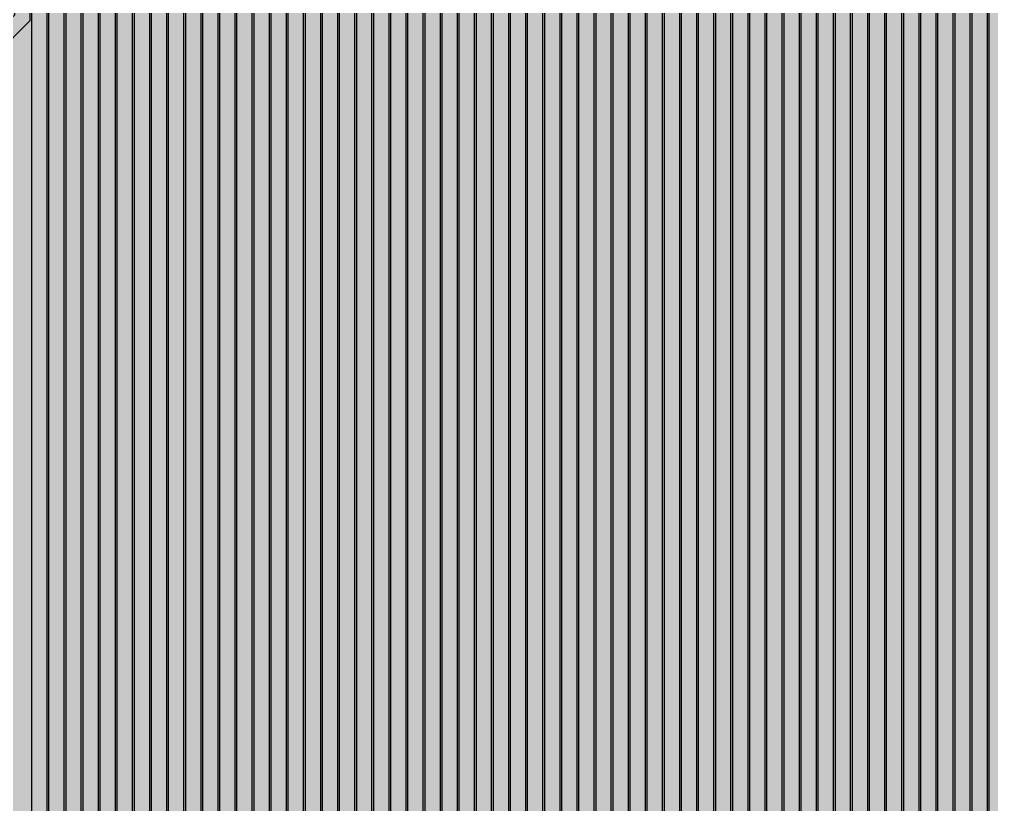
# Model space of a CAD drawing. Header units: metres. Extents: x -7231 to 10969, y -37556 to 1873.
# Drawn here: x 1354.3 to 1581.8, y -30387.1 to -30203.4 of the extents above; entities that cross this region are included whole.
import ezdxf

# ---------------------------------------------------------------- set-up
doc = ezdxf.new("R2010")
doc.units = ezdxf.units.M
for name, color, linetype in [('Metal1', 4, 'CONTINUOUS'), ('Metal2', 3, 'CONTINUOUS'), ('Polyimide', 7, 'CONTINUOUS')]:
    doc.layers.add(name, color=color, linetype=linetype)

msp = doc.modelspace()

# ---------------------------------------------------------------- hatches: boundary and pattern name
at = {"layer": 'Polyimide'}
msp.add_hatch(color=7, dxfattribs=at).paths.add_polyline_path([(4065.69, -468), (4066.67, -501.99), (4068.51, -535.99), (4071.41, -569.99), (4075.54, -603.99), (4081.04, -637.99), (4088.01, -671.99), (4096.52, -705.98), (4106.62, -739.98), (4118.33, -773.98), (4131.63, -807.98), (4146.49, -841.98), (4162.87, -875.98), (4180.68, -909.97), (4199.83, -943.97), (4220.22, -977.97), (4241.73, -1011.97), (4264.21, -1045.97), (4287.52, -1079.96), (4311.51, -1113.96), (4336.01, -1147.96), (4360.86, -1181.96), (4385.88, -1215.96), (4410.89, -1249.96), (4435.74, -1283.95), (4460.24, -1317.95), (4484.23, -1351.95), (4507.54, -1385.95), (4530.02, -1419.95), (4551.53, -1453.94), (4571.92, -1487.94), (4591.07, -1521.94), (4608.88, -1555.94), (4625.26, -1589.94), (4640.12, -1623.94), (4653.42, -1657.93), (4665.13, -1691.93), (4675.23, -1725.93), (4683.74, -1759.93), (4690.71, -1793.93), (4696.21, -1827.93), (4700.34, -1861.92), (4703.24, -1895.92), (4705.08, -1929.92), (4706.06, -1963.92), (4706.44, -1997.92), (4706.5, -2031.91), (4706.5, -4793.02), (4709.95, -4838.39), (4720.22, -4882.71), (4737.08, -4924.98), (4760.13, -4964.2), (4788.85, -4999.49), (4822.58, -5030.03), (4860.53, -5055.12), (4901.85, -5074.18), (4901.85, -5074.18), (4970.68, -5105.23), (5034.7, -5145.26), (5092.76, -5193.54), (5143.8, -5249.19), (5186.89, -5311.2), (5221.24, -5378.44), (5246.23, -5449.69), (5261.41, -5523.66), (5266.5, -5599), (5261.41, -5674.34), (5246.23, -5748.31), (5221.24, -5819.56), (5186.89, -5886.8), (5143.8, -5948.81), (5092.76, -6004.46), (5034.7, -6052.74), (4970.68, -6092.77), (4901.85, -6123.82), (4860.53, -6142.88), (4822.58, -6167.97), (4788.85, -6198.51), (4760.13, -6233.8), (4737.08, -6273.02), (4720.22, -6315.29), (4709.95, -6359.61), (4706.5, -6404.98), (4706.5, -9221.52), (4709.95, -9266.88), (4720.22, -9311.21), (4737.08, -9353.47), (4760.13, -9392.7), (4788.85, -9427.98), (4822.58, -9458.52), (4860.53, -9483.61), (4901.85, -9502.67), (4970.68, -9533.72), (5034.7, -9573.75), (5092.76, -9622.03), (5143.8, -9677.68), (5186.89, -9739.69), (5221.24, -9806.94), (5246.23, -9878.19), (5261.41, -9952.16), (5266.5, -10027.49), (5261.41, -10102.83), (5246.23, -10176.8), (5221.24, -10248.05), (5186.89, -10315.3), (5143.8, -10377.31), (5092.76, -10432.96), (5034.7, -10481.24), (4970.68, -10521.27), (4901.85, -10552.32), (4860.53, -10571.38), (4822.58, -10596.46), (4788.85, -10627), (4760.13, -10662.29), (4737.08, -10701.52), (4720.22, -10743.78), (4709.95, -10788.1), (4706.5, -10833.47), (4706.5, -13650.01), (4709.95, -13695.38), (4720.22, -13739.7), (4737.08, -13781.96), (4760.13, -13821.19), (4788.85, -13856.48), (4822.58, -13887.02), (4860.53, -13912.11), (4901.85, -13931.17), (4970.68, -13962.22), (5034.7, -14002.25), (5092.76, -14050.53), (5143.8, -14106.18), (5186.89, -14168.19), (5221.24, -14235.43), (5246.23, -14306.68), (5261.41, -14380.65), (5266.5, -14455.99), (5261.41, -14531.33), (5246.23, -14605.29), (5221.24, -14676.55), (5186.89, -14743.79), (5143.8, -14805.8), (5092.76, -14861.45), (5034.7, -14909.73), (4970.68, -14949.76), (4901.85, -14980.81), (4860.53, -14999.87), (4822.58, -15024.96), (4788.85, -15055.5), (4760.13, -15090.79), (4737.08, -15130.01), (4720.22, -15172.27), (4709.95, -15216.6), (4706.5, -15261.97), (4706.5, -15455.99), (4720.95, -15750.04), (4764.14, -16041.26), (4835.68, -16326.84), (4934.86, -16604.04), (5060.74, -16870.18), (5212.09, -17122.7), (5387.47, -17359.17), (5585.18, -17577.31), (5803.32, -17775.02), (6039.79, -17950.4), (6292.31, -18101.75), (6558.45, -18227.63), (6835.65, -18326.81), (7121.23, -18398.34), (7412.45, -18441.54), (7706.5, -18455.99), (9969.01, -18455.99), (10047.42, -18459.84), (10125.08, -18471.36), (10201.23, -18490.44), (10275.15, -18516.89), (10346.12, -18550.45), (10413.46, -18590.81), (10476.52, -18637.58), (10534.69, -18690.3), (10587.41, -18748.47), (10634.18, -18811.53), (10674.54, -18878.87), (10708.11, -18949.84), (10734.56, -19023.76), (10753.63, -19099.92), (10765.15, -19177.58), (10769.01, -19255.99), (10769.01, -20895.8), (10730.24, -20951.41), (10694.6, -21009.08), (10662.21, -21068.63), (10633.17, -21129.89), (10607.55, -21192.66), (10585.45, -21256.74), (10566.93, -21321.96), (10552.05, -21388.09), (10540.84, -21454.95), (10533.35, -21522.33), (10529.6, -21590.02), (10529.6, -21657.81), (10533.35, -21725.5), (10540.84, -21792.87), (10552.05, -21859.73), (10566.93, -21925.87), (10585.45, -21991.08), (10607.55, -22055.17), (10633.17, -22117.94), (10662.21, -22179.19), (10694.6, -22238.74), (10730.24, -22296.41), (10769.01, -22352.03), (10769.01, -32454.24), (10728.74, -32510.49), (10691.72, -32568.92), (10658.05, -32629.35), (10627.85, -32691.58), (10601.2, -32755.42), (10578.21, -32820.67), (10558.93, -32887.1), (10543.44, -32954.52), (10531.77, -33022.71), (10523.97, -33091.44), (10520.07, -33160.51), (10520.07, -33229.69), (10523.97, -33298.75), (10531.77, -33367.49), (10543.44, -33435.67), (10558.93, -33503.09), (10578.21, -33569.53), (10601.2, -33634.77), (10627.85, -33698.61), (10658.05, -33760.85), (10691.72, -33821.28), (10728.74, -33879.71), (10769.01, -33935.96), (10769.01, -36556), (10765.15, -36634.41), (10753.63, -36712.07), (10734.56, -36788.23), (10708.11, -36862.15), (10674.54, -36933.12), (10634.18, -37000.46), (10587.41, -37063.51), (10534.69, -37121.69), (10476.52, -37174.41), (10413.46, -37221.18), (10346.12, -37261.54), (10275.15, -37295.1), (10201.23, -37321.55), (10125.08, -37340.63), (10047.42, -37352.15), (9969.01, -37356), (-6231.01, -37356), (-6309.42, -37352.15), (-6387.08, -37340.63), (-6463.23, -37321.55), (-6537.15, -37295.1), (-6608.12, -37261.54), (-6675.46, -37221.18), (-6738.52, -37174.41), (-6796.69, -37121.69), (-6849.41, -37063.51), (-6896.18, -37000.46), (-6936.54, -36933.12), (-6970.11, -36862.15), (-6996.56, -36788.23), (-7015.63, -36712.07), (-7027.15, -36634.41), (-7031.01, -36556), (-7031.01, -33936), (-6990.74, -33879.75), (-6953.7, -33821.31), (-6920.03, -33760.88), (-6889.82, -33698.64), (-6863.18, -33634.8), (-6840.18, -33569.55), (-6820.9, -33503.11), (-6805.4, -33435.69), (-6793.74, -33367.49), (-6785.94, -33298.75), (-6782.03, -33229.68), (-6782.03, -33160.5), (-6785.94, -33091.43), (-6793.74, -33022.69), (-6805.4, -32954.5), (-6820.9, -32887.07), (-6840.18, -32820.63), (-6863.18, -32755.39), (-6889.82, -32691.54), (-6920.03, -32629.3), (-6953.7, -32568.87), (-6990.74, -32510.43), (-7031.01, -32454.18), (-7031.01, -22364.83), (-6990.74, -22308.58), (-6953.7, -22250.14), (-6920.03, -22189.71), (-6889.82, -22127.47), (-6863.18, -22063.62), (-6840.18, -21998.38), (-6820.9, -21931.94), (-6805.4, -21864.51), (-6793.74, -21796.32), (-6785.94, -21727.58), (-6782.03, -21658.51), (-6782.03, -21589.33), (-6785.94, -21520.26), (-6793.74, -21451.52), (-6805.4, -21383.32), (-6820.9, -21315.9), (-6840.18, -21249.46), (-6863.18, -21184.21), (-6889.82, -21120.37), (-6920.03, -21058.13), (-6953.7, -20997.7), (-6990.74, -20939.26), (-7031.01, -20883.01), (-7031.01, -19255.99), (-7027.15, -19177.58), (-7015.63, -19099.92), (-6996.56, -19023.76), (-6970.11, -18949.84), (-6936.54, -18878.87), (-6896.18, -18811.53), (-6849.41, -18748.47), (-6796.69, -18690.3), (-6738.52, -18637.58), (-6675.46, -18590.81), (-6608.12, -18550.45), (-6537.15, -18516.89), (-6463.23, -18490.44), (-6387.08, -18471.36), (-6309.42, -18459.84), (-6231.01, -18455.99), (-3968.5, -18455.99), (-3674.45, -18441.54), (-3383.23, -18398.34), (-3097.65, -18326.81), (-2820.45, -18227.63), (-2554.31, -18101.75), (-2301.79, -17950.4), (-2065.32, -17775.02), (-1847.18, -17577.31), (-1649.47, -17359.17), (-1474.09, -17122.7), (-1322.74, -16870.18), (-1196.86, -16604.04), (-1097.68, -16326.84), (-1026.14, -16041.26), (-982.95, -15750.04), (-968.5, -15455.99), (-968.5, -15261.97), (-971.95, -15216.6), (-982.22, -15172.27), (-999.08, -15130.01), (-1022.13, -15090.79), (-1050.85, -15055.5), (-1084.58, -15024.96), (-1122.53, -14999.87), (-1163.85, -14980.81), (-1232.68, -14949.76), (-1296.7, -14909.73), (-1354.76, -14861.45), (-1405.8, -14805.8), (-1448.89, -14743.79), (-1483.24, -14676.55), (-1508.23, -14605.29), (-1523.41, -14531.33), (-1528.5, -14455.99), (-1523.41, -14380.65), (-1508.23, -14306.68), (-1483.24, -14235.43), (-1448.89, -14168.19), (-1405.8, -14106.18), (-1354.76, -14050.53), (-1296.7, -14002.25), (-1232.68, -13962.22), (-1163.85, -13931.17), (-1122.53, -13912.11), (-1084.58, -13887.02), (-1050.85, -13856.48), (-1022.13, -13821.19), (-999.08, -13781.96), (-982.22, -13739.7), (-971.95, -13695.38), (-968.5, -13650.01), (-968.5, -12309.64), (-971.95, -12264.27), (-982.22, -12219.94), (-999.08, -12177.68), (-1022.13, -12138.46), (-1050.85, -12103.17), (-1084.58, -12072.63), (-1122.53, -12047.54), (-1163.85, -12028.48), (-1232.68, -11997.43), (-1296.7, -11957.4), (-1354.76, -11909.12), (-1405.8, -11853.47), (-1448.89, -11791.46), (-1483.24, -11724.22), (-1508.23, -11652.96), (-1523.41, -11579), (-1528.5, -11503.66), (-1523.41, -11428.32), (-1508.23, -11354.35), (-1483.24, -11283.1), (-1448.89, -11215.86), (-1405.8, -11153.85), (-1354.76, -11098.2), (-1296.7, -11049.92), (-1232.68, -11009.89), (-1163.85, -10978.84), (-1122.53, -10959.78), (-1084.58, -10934.69), (-1050.85, -10904.15), (-1022.13, -10868.86), (-999.08, -10829.63), (-982.22, -10787.37), (-971.95, -10743.05), (-968.5, -10697.68), (-968.5, -9357.31), (-971.95, -9311.94), (-982.22, -9267.62), (-999.08, -9225.35), (-1022.13, -9186.13), (-1050.85, -9150.84), (-1084.58, -9120.3), (-1122.53, -9095.21), (-1163.85, -9076.15), (-1163.85, -9076.15), (-1232.68, -9045.1), (-1296.7, -9005.07), (-1354.76, -8956.79), (-1405.8, -8901.14), (-1448.89, -8839.13), (-1483.24, -8771.89), (-1508.23, -8700.64), (-1523.41, -8626.67), (-1528.5, -8551.33), (-1523.41, -8475.99), (-1508.23, -8402.02), (-1483.24, -8330.77), (-1448.89, -8263.53), (-1405.8, -8201.52), (-1354.76, -8145.87), (-1296.7, -8097.59), (-1232.68, -8057.56), (-1163.85, -8026.51), (-1163.85, -8026.51), (-1122.53, -8007.45), (-1084.58, -7982.36), (-1050.85, -7951.82), (-1022.13, -7916.53), (-999.08, -7877.31), (-982.22, -7835.04), (-971.95, -7790.72), (-968.5, -7745.35), (-968.5, -6404.98), (-971.95, -6359.61), (-982.22, -6315.29), (-999.08, -6273.02), (-1022.13, -6233.8), (-1050.85, -6198.51), (-1084.58, -6167.97), (-1122.53, -6142.88), (-1163.85, -6123.82), (-1163.85, -6123.82), (-1232.68, -6092.77), (-1296.7, -6052.74), (-1354.76, -6004.46), (-1405.8, -5948.81), (-1448.89, -5886.8), (-1483.24, -5819.56), (-1508.23, -5748.31), (-1523.41, -5674.34), (-1528.5, -5599), (-1523.41, -5523.66), (-1508.23, -5449.69), (-1483.24, -5378.44), (-1448.89, -5311.2), (-1405.8, -5249.19), (-1354.76, -5193.54), (-1296.7, -5145.26), (-1232.68, -5105.23), (-1163.85, -5074.18), (-1163.85, -5074.18), (-1122.53, -5055.12), (-1084.58, -5030.03), (-1050.85, -4999.49), (-1022.13, -4964.2), (-999.08, -4924.98), (-982.22, -4882.71), (-971.95, -4838.39), (-968.5, -4793.02), (-968.5, -2031.91), (-968.44, -1997.92), (-968.06, -1963.92), (-967.05, -1929.92), (-965.18, -1895.92), (-962.22, -1861.92), (-958.01, -1827.93), (-952.41, -1793.93), (-945.31, -1759.93), (-936.64, -1725.93), (-926.35, -1691.93), (-914.43, -1657.93), (-900.88, -1623.94), (-885.74, -1589.94), (-869.05, -1555.94), (-850.91, -1521.94), (-831.4, -1487.94), (-810.63, -1453.94), (-788.72, -1419.95), (-765.82, -1385.95), (-742.07, -1351.95), (-717.63, -1317.95), (-692.67, -1283.95), (-667.36, -1249.96), (-641.88, -1215.96), (-616.39, -1181.96), (-591.08, -1147.96), (-566.12, -1113.96), (-541.68, -1079.96), (-517.93, -1045.97), (-495.03, -1011.97), (-473.12, -977.97), (-452.35, -943.97), (-432.84, -909.97), (-414.7, -875.98), (-398.01, -841.98), (-382.87, -807.98), (-369.32, -773.98), (-357.4, -739.98), (-347.11, -705.98), (-338.44, -671.99), (-331.34, -637.99), (-325.74, -603.99), (-321.53, -569.99), (-318.57, -535.99), (-316.7, -501.99), (-315.69, -468), (-315.31, -434), (-315.25, -400), (-315.25, 401), (-315.25, 451), (-315.25, 1644), (-270.25, 1644), (-270.03, 1637.13), (-269.35, 1630.29), (-268.23, 1623.52), (-266.67, 1616.82), (-264.68, 1610.25), (-262.26, 1603.82), (-259.42, 1597.56), (-256.18, 1591.5), (-252.55, 1585.67), (-248.55, 1580.08), (-244.19, 1574.77), (-239.5, 1569.75), (-234.48, 1565.06), (-229.17, 1560.7), (-223.58, 1556.7), (-217.75, 1553.07), (-211.69, 1549.83), (-205.43, 1546.99), (-199, 1544.57), (-192.43, 1542.58), (-185.73, 1541.02), (-178.96, 1539.9), (-172.12, 1539.22), (-165.25, 1539), (-158.38, 1539.22), (-151.54, 1539.9), (-144.77, 1541.02), (-138.07, 1542.58), (-131.5, 1544.57), (-125.07, 1546.99), (-118.81, 1549.83), (-112.75, 1553.07), (-106.92, 1556.7), (-101.33, 1560.7), (-96.02, 1565.06), (-91, 1569.75), (-86.31, 1574.77), (-81.95, 1580.08), (-77.95, 1585.67), (-74.32, 1591.5), (-71.08, 1597.56), (-68.24, 1603.82), (-65.82, 1610.25), (-63.83, 1616.82), (-62.27, 1623.52), (-61.15, 1630.29), (-60.47, 1637.13), (-60.25, 1644), (1853, 1644), (1853, 1573), (3815.25, 1573), (3815.46, 1579.54), (3816.11, 1586.05), (3817.17, 1592.51), (3818.66, 1598.88), (3820.56, 1605.14), (3822.86, 1611.27), (3825.56, 1617.23), (3828.65, 1623), (3832.1, 1628.56), (3835.91, 1633.88), (3840.07, 1638.93), (3844.54, 1643.71), (3849.32, 1648.18), (3854.37, 1652.34), (3859.69, 1656.15), (3865.25, 1659.6), (3871.02, 1662.69), (3876.98, 1665.39), (3883.11, 1667.69), (3889.37, 1669.59), (3895.74, 1671.08), (3902.2, 1672.14), (3908.71, 1672.79), (3915.25, 1673), (3921.79, 1672.79), (3928.3, 1672.14), (3934.76, 1671.08), (3941.13, 1669.59), (3947.39, 1667.69), (3953.52, 1665.39), (3959.48, 1662.69), (3965.25, 1659.6), (3970.81, 1656.15), (3976.13, 1652.34), (3981.18, 1648.18), (3985.96, 1643.71), (3990.43, 1638.93), (3994.59, 1633.88), (3998.4, 1628.56), (4001.85, 1623), (4004.94, 1617.23), (4007.64, 1611.27), (4009.94, 1605.14), (4011.84, 1598.88), (4013.33, 1592.51), (4014.39, 1586.05), (4015.04, 1579.54), (4015.25, 1573), (4065.25, 1573), (4065.25, 451), (4065.25, 401), (4065.25, -400), (4065.31, -434), (4065.69, -468)])

# ---------------------------------------------------------------- linework, layer by layer
at = {"layer": 'Metal1'}
for points in [[(1584.75, -19211.95), (1584.75, -33175.72), (1553.72, -33206.75), (-5938.22, -33206.75), (-5969.25, -33175.72), (-5969.25, -30744.28), (-5938.22, -30713.25), (-1072.78, -30713.25), (-1038.85, -30743.07), (-1028.5, -30896.26), (-1028.5, -31671), (-1058.5, -31671), (-1058.5, -30896.26), (-1048.15, -30746.93), (-1074.22, -30716.75), (-5936.78, -30716.75), (-5965.75, -30745.72), (-5965.75, -33174.27), (-5936.78, -33203.25), (1552.28, -33203.25), (1581.25, -33174.27), (1581.25, -19211.95)], [(1576.75, -19211.95), (1576.75, -33167.72), (1545.72, -33198.75), (-5930.22, -33198.75), (-5961.25, -33167.72), (-5961.25, -30752.28), (-5930.22, -30721.25), (-1422.78, -30721.25), (-1388.82, -30751.06), (-1378.5, -30902.66), (-1378.5, -31671), (-1408.5, -31671), (-1408.5, -30902.66), (-1398.18, -30754.94), (-1424.22, -30724.75), (-5928.78, -30724.75), (-5957.75, -30753.72), (-5957.75, -33166.27), (-5928.78, -33195.25), (1544.28, -33195.25), (1573.25, -33166.27), (1573.25, -19211.95)], [(1568.75, -19211.95), (1568.75, -33159.72), (1537.72, -33190.75), (-5922.22, -33190.75), (-5953.25, -33159.72), (-5953.25, -30760.28), (-5922.22, -30729.25), (-1772.78, -30729.25), (-1738.8, -30759.05), (-1728.5, -30909.06), (-1728.5, -31671), (-1758.5, -31671), (-1758.5, -30909.06), (-1748.2, -30762.95), (-1774.22, -30732.75), (-5920.78, -30732.75), (-5949.75, -30761.72), (-5949.75, -33158.27), (-5920.78, -33187.25), (1536.28, -33187.25), (1565.25, -33158.27), (1565.25, -19211.95)], [(1560.75, -19211.95), (1560.75, -33151.72), (1529.72, -33182.75), (-5914.22, -33182.75), (-5945.25, -33151.72), (-5945.25, -30768.28), (-5914.22, -30737.25), (-2122.78, -30737.25), (-2088.77, -30767.04), (-2078.5, -30915.46), (-2078.5, -31671), (-2108.5, -31671), (-2108.5, -30915.46), (-2098.23, -30770.96), (-2124.22, -30740.75), (-5912.78, -30740.75), (-5941.75, -30769.72), (-5941.75, -33150.27), (-5912.78, -33179.25), (1528.28, -33179.25), (1557.25, -33150.27), (1557.25, -19211.95)], [(1552.75, -19211.95), (1552.75, -33143.72), (1521.72, -33174.75), (-5906.22, -33174.75), (-5937.25, -33143.72), (-5937.25, -30776.28), (-5906.22, -30745.25), (-2472.78, -30745.25), (-2438.75, -30775.03), (-2428.5, -30921.86), (-2428.5, -31671), (-2458.5, -31671), (-2458.5, -30921.86), (-2448.25, -30778.97), (-2474.22, -30748.75), (-5904.78, -30748.75), (-5933.75, -30777.72), (-5933.75, -33142.27), (-5904.78, -33171.25), (1520.28, -33171.25), (1549.25, -33142.27), (1549.25, -19211.95)], [(1544.75, -19211.95), (1544.75, -33135.72), (1513.72, -33166.75), (-5898.22, -33166.75), (-5929.25, -33135.72), (-5929.25, -30784.28), (-5898.22, -30753.25), (-2822.78, -30753.25), (-2788.72, -30783.02), (-2778.5, -30928.26), (-2778.5, -31671), (-2808.5, -31671), (-2808.5, -30928.26), (-2798.28, -30786.98), (-2824.22, -30756.75), (-5896.78, -30756.75), (-5925.75, -30785.72), (-5925.75, -33134.27), (-5896.78, -33163.25), (1512.28, -33163.25), (1541.25, -33134.27), (1541.25, -19211.95)], [(1536.75, -19211.95), (1536.75, -33127.72), (1505.72, -33158.75), (-5890.22, -33158.75), (-5921.25, -33127.72), (-5921.25, -30792.28), (-5890.22, -30761.25), (-3172.78, -30761.25), (-3138.7, -30791.01), (-3128.5, -30934.66), (-3128.5, -31671), (-3158.5, -31671), (-3158.5, -30934.66), (-3148.3, -30794.99), (-3174.22, -30764.75), (-5888.78, -30764.75), (-5917.75, -30793.72), (-5917.75, -33126.27), (-5888.78, -33155.25), (1504.28, -33155.25), (1533.25, -33126.27), (1533.25, -19211.95)], [(1528.75, -19211.95), (1528.75, -33119.72), (1497.72, -33150.75), (-5882.22, -33150.75), (-5913.25, -33119.72), (-5913.25, -30800.28), (-5882.22, -30769.25), (-3522.78, -30769.25), (-3488.67, -30799), (-3478.5, -30941.06), (-3478.5, -31671), (-3508.5, -31671), (-3508.5, -30941.06), (-3498.33, -30803), (-3524.22, -30772.75), (-5880.78, -30772.75), (-5909.75, -30801.72), (-5909.75, -33118.27), (-5880.78, -33147.25), (1496.28, -33147.25), (1525.25, -33118.27), (1525.25, -19211.95)], [(1520.75, -19211.95), (1520.75, -33111.72), (1489.72, -33142.75), (-5874.22, -33142.75), (-5905.25, -33111.72), (-5905.25, -30808.28), (-5874.22, -30777.25), (-3872.78, -30777.25), (-3838.64, -30806.99), (-3828.5, -30947.46), (-3828.5, -31671), (-3858.5, -31671), (-3858.5, -30947.46), (-3848.36, -30811.01), (-3874.22, -30780.75), (-5872.78, -30780.75), (-5901.75, -30809.72), (-5901.75, -33110.27), (-5872.78, -33139.25), (1488.28, -33139.25), (1517.25, -33110.27), (1517.25, -19211.95)], [(1512.75, -19211.95), (1512.75, -33103.72), (1481.72, -33134.75), (-5866.22, -33134.75), (-5897.25, -33103.72), (-5897.25, -30816.28), (-5866.22, -30785.25), (-4222.78, -30785.25), (-4188.61, -30814.98), (-4178.5, -30953.86), (-4178.5, -31671), (-4208.5, -31671), (-4208.5, -30953.86), (-4198.39, -30819.02), (-4224.22, -30788.75), (-5864.78, -30788.75), (-5893.75, -30817.72), (-5893.75, -33102.27), (-5864.78, -33131.25), (1480.28, -33131.25), (1509.25, -33102.27), (1509.25, -19211.95)], [(1504.75, -19211.94), (1504.75, -33095.72), (1473.72, -33126.75), (-5858.22, -33126.75), (-5889.25, -33095.72), (-5889.25, -30824.28), (-5858.22, -30793.25), (-4572.78, -30793.25), (-4538.59, -30822.96), (-4528.5, -30960.26), (-4528.5, -31671), (-4558.5, -31671), (-4558.5, -30960.26), (-4548.41, -30827.04), (-4574.22, -30796.75), (-5856.78, -30796.75), (-5885.75, -30825.72), (-5885.75, -33094.27), (-5856.78, -33123.25), (1472.28, -33123.25), (1501.25, -33094.27), (1501.25, -19211.94)], [(1496.75, -19211.94), (1496.75, -33087.72), (1465.72, -33118.75), (-5850.22, -33118.75), (-5881.25, -33087.72), (-5881.25, -30832.28), (-5850.22, -30801.25), (-4922.78, -30801.25), (-4888.56, -30830.95), (-4878.5, -30966.66), (-4878.5, -31671), (-4908.5, -31671), (-4908.5, -30966.66), (-4898.44, -30835.05), (-4924.22, -30804.75), (-5848.78, -30804.75), (-5877.75, -30833.72), (-5877.75, -33086.27), (-5848.78, -33115.25), (1464.28, -33115.25), (1493.25, -33086.27), (1493.25, -19211.94)], [(1488.75, -19211.94), (1488.75, -33079.72), (1457.72, -33110.75), (-5842.22, -33110.75), (-5873.25, -33079.72), (-5873.25, -30840.28), (-5842.22, -30809.25), (-5272.78, -30809.25), (-5238.53, -30838.94), (-5228.5, -30973.06), (-5228.5, -31671), (-5258.5, -31671), (-5258.5, -30973.06), (-5248.47, -30843.06), (-5274.22, -30812.75), (-5840.78, -30812.75), (-5869.75, -30841.72), (-5869.75, -33078.27), (-5840.78, -33107.25), (1456.28, -33107.25), (1485.25, -33078.27), (1485.25, -19211.94)], [(1480.75, -19211.94), (1480.75, -33071.72), (1449.72, -33102.75), (-5834.22, -33102.75), (-5865.25, -33071.72), (-5865.25, -31830.28), (-5834.22, -31799.25), (-22.78, -31799.25), (11.08, -31829.1), (21.5, -31987.06), (21.5, -32781), (-8.5, -32781), (-8.5, -31987.06), (1.92, -31832.9), (-24.22, -31802.75), (-5832.78, -31802.75), (-5861.75, -31831.72), (-5861.75, -33070.27), (-5832.78, -33099.25), (1448.28, -33099.25), (1477.25, -33070.27), (1477.25, -19211.94)], [(1472.75, -19211.94), (1472.75, -33063.72), (1441.72, -33094.75), (-5826.22, -33094.75), (-5857.25, -33063.72), (-5857.25, -31838.28), (-5826.22, -31807.25), (-372.78, -31807.25), (-338.89, -31837.09), (-328.5, -31993.46), (-328.5, -32781), (-358.5, -32781), (-358.5, -31993.46), (-348.11, -31840.91), (-374.22, -31810.75), (-5824.78, -31810.75), (-5853.75, -31839.72), (-5853.75, -33062.27), (-5824.78, -33091.25), (1440.28, -33091.25), (1469.25, -33062.27), (1469.25, -19211.94)], [(1464.75, -19211.94), (1464.75, -33055.72), (1433.72, -33086.75), (-5818.22, -33086.75), (-5849.25, -33055.72), (-5849.25, -31846.28), (-5818.22, -31815.25), (-722.78, -31815.25), (-688.87, -31845.08), (-678.5, -31999.86), (-678.5, -32781), (-708.5, -32781), (-708.5, -31999.86), (-698.13, -31848.92), (-724.22, -31818.75), (-5816.78, -31818.75), (-5845.75, -31847.72), (-5845.75, -33054.27), (-5816.78, -33083.25), (1432.28, -33083.25), (1461.25, -33054.27), (1461.25, -19211.94)], [(1456.75, -19211.94), (1456.75, -33047.72), (1425.72, -33078.75), (-5810.22, -33078.75), (-5841.25, -33047.72), (-5841.25, -31854.28), (-5810.22, -31823.25), (-1072.78, -31823.25), (-1038.85, -31853.07), (-1028.5, -32006.26), (-1028.5, -32781), (-1058.5, -32781), (-1058.5, -32006.26), (-1048.15, -31856.93), (-1074.22, -31826.75), (-5808.78, -31826.75), (-5837.75, -31855.72), (-5837.75, -33046.27), (-5808.78, -33075.25), (1424.28, -33075.25), (1453.25, -33046.27), (1453.25, -19211.94)], [(1448.75, -19211.94), (1448.75, -33039.72), (1417.72, -33070.75), (-5802.22, -33070.75), (-5833.25, -33039.72), (-5833.25, -31862.28), (-5802.22, -31831.25), (-1422.78, -31831.25), (-1388.82, -31861.06), (-1378.5, -32012.66), (-1378.5, -32781), (-1408.5, -32781), (-1408.5, -32012.66), (-1398.18, -31864.94), (-1424.22, -31834.75), (-5800.78, -31834.75), (-5829.75, -31863.72), (-5829.75, -33038.27), (-5800.78, -33067.25), (1416.28, -33067.25), (1445.25, -33038.27), (1445.25, -19211.94)], [(1440.75, -19211.94), (1440.75, -33031.72), (1409.72, -33062.75), (-5794.22, -33062.75), (-5825.25, -33031.72), (-5825.25, -31870.28), (-5794.22, -31839.25), (-1772.78, -31839.25), (-1738.8, -31869.05), (-1728.5, -32019.06), (-1728.5, -32781), (-1758.5, -32781), (-1758.5, -32019.06), (-1748.2, -31872.95), (-1774.22, -31842.75), (-5792.78, -31842.75), (-5821.75, -31871.72), (-5821.75, -33030.27), (-5792.78, -33059.25), (1408.28, -33059.25), (1437.25, -33030.27), (1437.25, -19211.94)], [(1432.75, -19211.94), (1432.75, -33023.72), (1401.72, -33054.75), (-5786.22, -33054.75), (-5817.25, -33023.72), (-5817.25, -31878.28), (-5786.22, -31847.25), (-2122.78, -31847.25), (-2088.77, -31877.04), (-2078.5, -32025.46), (-2078.5, -32781), (-2108.5, -32781), (-2108.5, -32025.46), (-2098.23, -31880.96), (-2124.22, -31850.75), (-5784.78, -31850.75), (-5813.75, -31879.72), (-5813.75, -33022.27), (-5784.78, -33051.25), (1400.28, -33051.25), (1429.25, -33022.27), (1429.25, -19211.94)], [(1424.75, -19211.94), (1424.75, -33015.72), (1393.72, -33046.75), (-5778.22, -33046.75), (-5809.25, -33015.72), (-5809.25, -31886.28), (-5778.22, -31855.25), (-2472.78, -31855.25), (-2438.75, -31885.03), (-2428.5, -32031.86), (-2428.5, -32781), (-2458.5, -32781), (-2458.5, -32031.86), (-2448.25, -31888.97), (-2474.22, -31858.75), (-5776.78, -31858.75), (-5805.75, -31887.72), (-5805.75, -33014.27), (-5776.78, -33043.25), (1392.28, -33043.25), (1421.25, -33014.27), (1421.25, -19211.94)], [(1416.75, -19211.94), (1416.75, -33007.72), (1385.72, -33038.75), (-5770.22, -33038.75), (-5801.25, -33007.72), (-5801.25, -31894.28), (-5770.22, -31863.25), (-2822.78, -31863.25), (-2788.72, -31893.02), (-2778.5, -32038.26), (-2778.5, -32781), (-2808.5, -32781), (-2808.5, -32038.26), (-2798.28, -31896.98), (-2824.22, -31866.75), (-5768.78, -31866.75), (-5797.75, -31895.72), (-5797.75, -33006.27), (-5768.78, -33035.25), (1384.28, -33035.25), (1413.25, -33006.27), (1413.25, -19211.94)], [(1408.75, -19211.94), (1408.75, -32999.72), (1377.72, -33030.75), (-5762.22, -33030.75), (-5793.25, -32999.72), (-5793.25, -31902.28), (-5762.22, -31871.25), (-3172.78, -31871.25), (-3138.7, -31901.01), (-3128.5, -32044.66), (-3128.5, -32781), (-3158.5, -32781), (-3158.5, -32044.66), (-3148.3, -31904.99), (-3174.22, -31874.75), (-5760.78, -31874.75), (-5789.75, -31903.72), (-5789.75, -32998.27), (-5760.78, -33027.25), (1376.28, -33027.25), (1405.25, -32998.27), (1405.25, -19211.94)], [(1400.75, -19211.94), (1400.75, -32991.72), (1369.72, -33022.75), (-5754.22, -33022.75), (-5785.25, -32991.72), (-5785.25, -31910.28), (-5754.22, -31879.25), (-3522.78, -31879.25), (-3488.67, -31909), (-3478.5, -32051.06), (-3478.5, -32781), (-3508.5, -32781), (-3508.5, -32051.06), (-3498.33, -31913), (-3524.22, -31882.75), (-5752.78, -31882.75), (-5781.75, -31911.72), (-5781.75, -32990.27), (-5752.78, -33019.25), (1368.28, -33019.25), (1397.25, -32990.27), (1397.25, -19211.94)], [(1392.75, -19211.94), (1392.75, -32983.72), (1361.72, -33014.75), (-5746.22, -33014.75), (-5777.25, -32983.72), (-5777.25, -31918.28), (-5746.22, -31887.25), (-3872.78, -31887.25), (-3838.64, -31916.99), (-3828.5, -32057.46), (-3828.5, -32781), (-3858.5, -32781), (-3858.5, -32057.46), (-3848.36, -31921.01), (-3874.22, -31890.75), (-5744.78, -31890.75), (-5773.75, -31919.72), (-5773.75, -32982.27), (-5744.78, -33011.25), (1360.28, -33011.25), (1389.25, -32982.27), (1389.25, -19211.94)], [(1384.75, -19211.94), (1384.75, -32975.72), (1353.72, -33006.75), (-5738.22, -33006.75), (-5769.25, -32975.72), (-5769.25, -31926.28), (-5738.22, -31895.25), (-4222.78, -31895.25), (-4188.61, -31924.98), (-4178.5, -32063.86), (-4178.5, -32781), (-4208.5, -32781), (-4208.5, -32063.86), (-4198.39, -31929.02), (-4224.22, -31898.75), (-5736.78, -31898.75), (-5765.75, -31927.72), (-5765.75, -32974.27), (-5736.78, -33003.25), (1352.28, -33003.25), (1381.25, -32974.27), (1381.25, -19211.94)], [(1376.75, -19211.94), (1376.75, -32967.72), (1345.72, -32998.75), (-5730.22, -32998.75), (-5761.25, -32967.72), (-5761.25, -31934.28), (-5730.22, -31903.25), (-4572.78, -31903.25), (-4538.59, -31932.96), (-4528.5, -32070.26), (-4528.5, -32781), (-4558.5, -32781), (-4558.5, -32070.26), (-4548.41, -31937.04), (-4574.22, -31906.75), (-5728.78, -31906.75), (-5757.75, -31935.72), (-5757.75, -32966.27), (-5728.78, -32995.25), (1344.28, -32995.25), (1373.25, -32966.27), (1373.25, -19211.94)], [(1368.75, -19211.94), (1368.75, -32959.72), (1337.72, -32990.75), (-5722.22, -32990.75), (-5753.25, -32959.72), (-5753.25, -31942.28), (-5722.22, -31911.25), (-4922.78, -31911.25), (-4888.56, -31940.95), (-4878.5, -32076.66), (-4878.5, -32781), (-4908.5, -32781), (-4908.5, -32076.66), (-4898.44, -31945.05), (-4924.22, -31914.75), (-5720.78, -31914.75), (-5749.75, -31943.72), (-5749.75, -32958.27), (-5720.78, -32987.25), (1336.28, -32987.25), (1365.25, -32958.27), (1365.25, -19211.94)], [(1360.75, -19211.94), (1360.75, -32951.72), (1329.72, -32982.75), (-5714.22, -32982.75), (-5745.25, -32951.72), (-5745.25, -31950.28), (-5714.22, -31919.25), (-5272.78, -31919.25), (-5238.53, -31948.94), (-5228.5, -32083.06), (-5228.5, -32781), (-5258.5, -32781), (-5258.5, -32083.06), (-5248.47, -31953.06), (-5274.22, -31922.75), (-5712.78, -31922.75), (-5741.75, -31951.72), (-5741.75, -32950.27), (-5712.78, -32979.25), (1328.28, -32979.25), (1357.25, -32950.27), (1357.25, -19211.94)]]:
    msp.add_lwpolyline(points, dxfattribs=at)
at = {"layer": 'Metal2'}
for points in [[(1356.75, -19211.94), (1356.75, -30203.72), (1325.72, -30234.75), (-5966.22, -30234.75), (-5997.25, -30203.72), (-5997.25, -27716.28), (-5966.22, -27685.25), (10.76, -27685.25), (60.35, -27707.92), (109.48, -27776.61), (194.48, -27923.49), (168.52, -27938.51), (83.51, -27791.63), (50.28, -27718.01), (9.82, -27688.75), (-5964.78, -27688.75), (-5993.75, -27717.72), (-5993.75, -30202.27), (-5964.78, -30231.25), (1324.28, -30231.25), (1353.25, -30202.27), (1353.25, -19211.94)], [(1580.75, -19211.95), (1580.75, -33171.72), (1549.72, -33202.75), (-5934.22, -33202.75), (-5965.25, -33171.72), (-5965.25, -30748.28), (-5934.22, -30717.25), (-1389.27, -30717.25), (-1337.37, -30737.68), (-1300.1, -30781.44), (-1206.02, -30922.68), (-1230.98, -30939.32), (-1325.06, -30798.07), (-1348.8, -30750.26), (-1390.15, -30720.75), (-5932.78, -30720.75), (-5961.75, -30749.72), (-5961.75, -33170.27), (-5932.78, -33199.25), (1548.28, -33199.25), (1577.25, -33170.27), (1577.25, -19211.95)], [(1572.75, -19211.95), (1572.75, -33163.72), (1541.72, -33194.75), (-5926.22, -33194.75), (-5957.25, -33163.72), (-5957.25, -30756.28), (-5926.22, -30725.25), (-1739.28, -30725.25), (-1686.71, -30744.97), (-1652.76, -30782.93), (-1556.17, -30922.46), (-1580.83, -30939.54), (-1677.42, -30800), (-1698.56, -30758.37), (-1740.14, -30728.75), (-5924.78, -30728.75), (-5953.75, -30757.72), (-5953.75, -33162.27), (-5924.78, -33191.25), (1540.28, -33191.25), (1569.25, -33162.27), (1569.25, -19211.95)], [(1564.75, -19211.95), (1564.75, -33155.72), (1533.72, -33186.75), (-5918.22, -33186.75), (-5949.25, -33155.72), (-5949.25, -30764.28), (-5918.22, -30733.25), (-2089.29, -30733.25), (-2036.02, -30752.18), (-2005.53, -30784.54), (-1906.33, -30922.23), (-1930.67, -30939.77), (-2029.87, -30802.08), (-2048.33, -30766.5), (-2090.14, -30736.75), (-5916.78, -30736.75), (-5945.75, -30765.72), (-5945.75, -33154.27), (-5916.78, -33183.25), (1532.28, -33183.25), (1561.25, -33154.27), (1561.25, -19211.95)], [(1556.75, -19211.95), (1556.75, -33147.72), (1525.72, -33178.75), (-5910.22, -33178.75), (-5941.25, -33147.72), (-5941.25, -30772.28), (-5910.22, -30741.25), (-2439.3, -30741.25), (-2385.29, -30759.31), (-2358.43, -30786.3), (-2256.51, -30921.99), (-2280.49, -30940.01), (-2382.42, -30804.32), (-2398.1, -30774.67), (-2440.13, -30744.75), (-5908.78, -30744.75), (-5937.75, -30773.72), (-5937.75, -33146.27), (-5908.78, -33175.25), (1524.28, -33175.25), (1553.25, -33146.27), (1553.25, -19211.95)], [(1548.75, -19211.95), (1548.75, -33139.72), (1517.72, -33170.75), (-5902.22, -33170.75), (-5933.25, -33139.72), (-5933.25, -30780.28), (-5902.22, -30749.25), (-2789.31, -30749.25), (-2734.52, -30766.33), (-2711.45, -30788.22), (-2606.7, -30921.74), (-2630.3, -30940.26), (-2735.05, -30806.74), (-2747.87, -30782.88), (-2790.12, -30752.75), (-5900.78, -30752.75), (-5929.75, -30781.72), (-5929.75, -33138.27), (-5900.78, -33167.25), (1516.28, -33167.25), (1545.25, -33138.27), (1545.25, -19211.95)], [(1540.75, -19211.95), (1540.75, -33131.72), (1509.72, -33162.75), (-5894.22, -33162.75), (-5925.25, -33131.72), (-5925.25, -30788.28), (-5894.22, -30757.25), (-3170.15, -30757.25), (-3114.09, -30772.44), (-3077.89, -30800.39), (-2957.89, -30920.39), (-2979.11, -30941.61), (-3099.11, -30821.61), (-3124.48, -30787.99), (-3170.85, -30760.75), (-5892.78, -30760.75), (-5921.75, -30789.72), (-5921.75, -33130.27), (-5892.78, -33159.25), (1508.28, -33159.25), (1537.25, -33130.27), (1537.25, -19211.95)], [(1532.75, -19211.95), (1532.75, -33123.72), (1501.72, -33154.75), (-5886.22, -33154.75), (-5917.25, -33123.72), (-5917.25, -30796.28), (-5886.22, -30765.25), (-3512.15, -30765.25), (-3455.55, -30779.63), (-3427.89, -30800.39), (-3307.89, -30920.39), (-3329.11, -30941.61), (-3449.11, -30821.61), (-3467.02, -30796.8), (-3512.85, -30768.75), (-5884.78, -30768.75), (-5913.75, -30797.72), (-5913.75, -33122.27), (-5884.78, -33151.25), (1500.28, -33151.25), (1529.25, -33122.27), (1529.25, -19211.95)], [(1524.75, -19211.95), (1524.75, -33115.72), (1493.72, -33146.75), (-5878.22, -33146.75), (-5909.25, -33115.72), (-5909.25, -30804.28), (-5878.22, -30773.25), (-3854.15, -30773.25), (-3796.85, -30786.57), (-3777.89, -30800.39), (-3657.89, -30920.39), (-3679.11, -30941.61), (-3799.11, -30821.61), (-3809.73, -30805.85), (-3854.85, -30776.75), (-5876.78, -30776.75), (-5905.75, -30805.72), (-5905.75, -33114.27), (-5876.78, -33143.25), (1492.28, -33143.25), (1521.25, -33114.27), (1521.25, -19211.95)], [(1516.75, -19211.95), (1516.75, -33107.72), (1485.72, -33138.75), (-5870.22, -33138.75), (-5901.25, -33107.72), (-5901.25, -30812.28), (-5870.22, -30781.25), (-4196.15, -30781.25), (-4137.9, -30793.15), (-4127.89, -30800.39), (-4007.89, -30920.39), (-4029.11, -30941.61), (-4149.11, -30821.61), (-4152.68, -30815.27), (-4196.85, -30784.75), (-5868.78, -30784.75), (-5897.75, -30813.72), (-5897.75, -33106.27), (-5868.78, -33135.25), (1484.28, -33135.25), (1513.25, -33106.27), (1513.25, -19211.95)], [(1508.75, -19211.94), (1508.75, -33099.72), (1477.72, -33130.75), (-5862.22, -33130.75), (-5893.25, -33099.72), (-5893.25, -30820.28), (-5862.22, -30789.25), (-4538.15, -30789.25), (-4478.79, -30799.5), (-4357.89, -30920.39), (-4379.11, -30941.61), (-4495.78, -30824.93), (-4538.85, -30792.75), (-5860.78, -30792.75), (-5889.75, -30821.72), (-5889.75, -33098.27), (-5860.78, -33127.25), (1476.28, -33127.25), (1505.25, -33098.27), (1505.25, -19211.94)], [(1500.75, -19211.94), (1500.75, -33091.72), (1469.72, -33122.75), (-5854.22, -33122.75), (-5885.25, -33091.72), (-5885.25, -30828.28), (-5854.22, -30797.25), (-4880.15, -30797.25), (-4820.79, -30807.5), (-4707.89, -30920.39), (-4729.11, -30941.61), (-4837.78, -30832.93), (-4880.85, -30800.75), (-5852.78, -30800.75), (-5881.75, -30829.72), (-5881.75, -33090.27), (-5852.78, -33119.25), (1468.28, -33119.25), (1497.25, -33090.27), (1497.25, -19211.94)], [(1492.75, -19211.94), (1492.75, -33083.72), (1461.72, -33114.75), (-5846.22, -33114.75), (-5877.25, -33083.72), (-5877.25, -30836.28), (-5846.22, -30805.25), (-5222.15, -30805.25), (-5162.79, -30815.5), (-5057.89, -30920.39), (-5079.11, -30941.61), (-5179.78, -30840.93), (-5222.85, -30808.75), (-5844.78, -30808.75), (-5873.75, -30837.72), (-5873.75, -33082.27), (-5844.78, -33111.25), (1460.28, -33111.25), (1489.25, -33082.27), (1489.25, -19211.94)], [(1484.75, -19211.94), (1484.75, -33075.72), (1453.72, -33106.75), (-5838.22, -33106.75), (-5869.25, -33075.72), (-5869.25, -31826.28), (-5838.22, -31795.25), (10.76, -31795.25), (60.35, -31817.92), (109.48, -31886.61), (194.48, -32033.49), (168.52, -32048.51), (83.51, -31901.63), (50.28, -31828.01), (9.82, -31798.75), (-5836.78, -31798.75), (-5865.75, -31827.72), (-5865.75, -33074.27), (-5836.78, -33103.25), (1452.28, -33103.25), (1481.25, -33074.27), (1481.25, -19211.94)], [(1476.75, -19211.94), (1476.75, -33067.72), (1445.72, -33098.75), (-5830.22, -33098.75), (-5861.25, -33067.72), (-5861.25, -31834.28), (-5830.22, -31803.25), (-339.25, -31803.25), (-289.13, -31825.44), (-242.77, -31887.67), (-155.63, -32033.3), (-181.37, -32048.7), (-268.51, -31903.08), (-299.49, -31836.05), (-340.17, -31806.75), (-5828.78, -31806.75), (-5857.75, -31835.72), (-5857.75, -33066.27), (-5828.78, -33095.25), (1444.28, -33095.25), (1473.25, -33066.27), (1473.25, -19211.94)], [(1468.75, -19211.94), (1468.75, -33059.72), (1437.72, -33090.75), (-5822.22, -33090.75), (-5853.25, -33059.72), (-5853.25, -31842.28), (-5822.22, -31811.25), (-689.26, -31811.25), (-638.57, -31832.9), (-595.11, -31888.83), (-505.75, -32033.1), (-531.25, -32048.9), (-620.61, -31904.62), (-649.26, -31844.11), (-690.17, -31814.75), (-5820.78, -31814.75), (-5849.75, -31843.72), (-5849.75, -33058.27), (-5820.78, -33087.25), (1436.28, -33087.25), (1465.25, -33058.27), (1465.25, -19211.94)], [(1460.75, -19211.94), (1460.75, -33051.72), (1429.72, -33082.75), (-5814.22, -33082.75), (-5845.25, -33051.72), (-5845.25, -31850.28), (-5814.22, -31819.25), (-1039.27, -31819.25), (-987.98, -31840.32), (-947.55, -31890.08), (-855.88, -32032.9), (-881.12, -32049.1), (-972.79, -31906.29), (-999.03, -31852.17), (-1040.16, -31822.75), (-5812.78, -31822.75), (-5841.75, -31851.72), (-5841.75, -33050.27), (-5812.78, -33079.25), (1428.28, -33079.25), (1457.25, -33050.27), (1457.25, -19211.94)], [(1452.75, -19211.94), (1452.75, -33043.72), (1421.72, -33074.75), (-5806.22, -33074.75), (-5837.25, -33043.72), (-5837.25, -31858.28), (-5806.22, -31827.25), (-1389.27, -31827.25), (-1337.37, -31847.68), (-1300.1, -31891.44), (-1206.02, -32032.68), (-1230.98, -32049.32), (-1325.06, -31908.07), (-1348.8, -31860.26), (-1390.15, -31830.75), (-5804.78, -31830.75), (-5833.75, -31859.72), (-5833.75, -33042.27), (-5804.78, -33071.25), (1420.28, -33071.25), (1449.25, -33042.27), (1449.25, -19211.94)], [(1444.75, -19211.94), (1444.75, -33035.72), (1413.72, -33066.75), (-5798.22, -33066.75), (-5829.25, -33035.72), (-5829.25, -31866.28), (-5798.22, -31835.25), (-1739.28, -31835.25), (-1686.71, -31854.97), (-1652.76, -31892.93), (-1556.17, -32032.46), (-1580.83, -32049.54), (-1677.42, -31910), (-1698.56, -31868.37), (-1740.14, -31838.75), (-5796.78, -31838.75), (-5825.75, -31867.72), (-5825.75, -33034.27), (-5796.78, -33063.25), (1412.28, -33063.25), (1441.25, -33034.27), (1441.25, -19211.94)], [(1436.75, -19211.94), (1436.75, -33027.72), (1405.72, -33058.75), (-5790.22, -33058.75), (-5821.25, -33027.72), (-5821.25, -31874.28), (-5790.22, -31843.25), (-2089.29, -31843.25), (-2036.02, -31862.18), (-2005.53, -31894.54), (-1906.33, -32032.23), (-1930.67, -32049.77), (-2029.87, -31912.08), (-2048.33, -31876.5), (-2090.14, -31846.75), (-5788.78, -31846.75), (-5817.75, -31875.72), (-5817.75, -33026.27), (-5788.78, -33055.25), (1404.28, -33055.25), (1433.25, -33026.27), (1433.25, -19211.94)], [(1428.75, -19211.94), (1428.75, -33019.72), (1397.72, -33050.75), (-5782.22, -33050.75), (-5813.25, -33019.72), (-5813.25, -31882.28), (-5782.22, -31851.25), (-2439.3, -31851.25), (-2385.29, -31869.31), (-2358.43, -31896.3), (-2256.51, -32031.99), (-2280.49, -32050.01), (-2382.42, -31914.32), (-2398.1, -31884.67), (-2440.13, -31854.75), (-5780.78, -31854.75), (-5809.75, -31883.72), (-5809.75, -33018.27), (-5780.78, -33047.25), (1396.28, -33047.25), (1425.25, -33018.27), (1425.25, -19211.94)], [(1420.75, -19211.94), (1420.75, -33011.72), (1389.72, -33042.75), (-5774.22, -33042.75), (-5805.25, -33011.72), (-5805.25, -31890.28), (-5774.22, -31859.25), (-2789.31, -31859.25), (-2734.52, -31876.33), (-2711.45, -31898.22), (-2606.7, -32031.74), (-2630.3, -32050.26), (-2735.05, -31916.74), (-2747.87, -31892.88), (-2790.12, -31862.75), (-5772.78, -31862.75), (-5801.75, -31891.72), (-5801.75, -33010.27), (-5772.78, -33039.25), (1388.28, -33039.25), (1417.25, -33010.27), (1417.25, -19211.94)], [(1412.75, -19211.94), (1412.75, -33003.72), (1381.72, -33034.75), (-5766.22, -33034.75), (-5797.25, -33003.72), (-5797.25, -31898.28), (-5766.22, -31867.25), (-3170.15, -31867.25), (-3114.09, -31882.44), (-3077.89, -31910.39), (-2957.89, -32030.39), (-2979.11, -32051.61), (-3099.11, -31931.61), (-3124.48, -31897.99), (-3170.85, -31870.75), (-5764.78, -31870.75), (-5793.75, -31899.72), (-5793.75, -33002.27), (-5764.78, -33031.25), (1380.28, -33031.25), (1409.25, -33002.27), (1409.25, -19211.94)], [(1404.75, -19211.94), (1404.75, -32995.72), (1373.72, -33026.75), (-5758.22, -33026.75), (-5789.25, -32995.72), (-5789.25, -31906.28), (-5758.22, -31875.25), (-3512.15, -31875.25), (-3455.55, -31889.63), (-3427.89, -31910.39), (-3307.89, -32030.39), (-3329.11, -32051.61), (-3449.11, -31931.61), (-3467.02, -31906.8), (-3512.85, -31878.75), (-5756.78, -31878.75), (-5785.75, -31907.72), (-5785.75, -32994.27), (-5756.78, -33023.25), (1372.28, -33023.25), (1401.25, -32994.27), (1401.25, -19211.94)], [(1396.75, -19211.94), (1396.75, -32987.72), (1365.72, -33018.75), (-5750.22, -33018.75), (-5781.25, -32987.72), (-5781.25, -31914.28), (-5750.22, -31883.25), (-3854.15, -31883.25), (-3796.85, -31896.57), (-3777.89, -31910.39), (-3657.89, -32030.39), (-3679.11, -32051.61), (-3799.11, -31931.61), (-3809.73, -31915.85), (-3854.85, -31886.75), (-5748.78, -31886.75), (-5777.75, -31915.72), (-5777.75, -32986.27), (-5748.78, -33015.25), (1364.28, -33015.25), (1393.25, -32986.27), (1393.25, -19211.94)], [(1388.75, -19211.94), (1388.75, -32979.72), (1357.72, -33010.75), (-5742.22, -33010.75), (-5773.25, -32979.72), (-5773.25, -31922.28), (-5742.22, -31891.25), (-4196.15, -31891.25), (-4137.9, -31903.15), (-4127.89, -31910.39), (-4007.89, -32030.39), (-4029.11, -32051.61), (-4149.11, -31931.61), (-4152.68, -31925.27), (-4196.85, -31894.75), (-5740.78, -31894.75), (-5769.75, -31923.72), (-5769.75, -32978.27), (-5740.78, -33007.25), (1356.28, -33007.25), (1385.25, -32978.27), (1385.25, -19211.94)], [(1380.75, -19211.94), (1380.75, -32971.72), (1349.72, -33002.75), (-5734.22, -33002.75), (-5765.25, -32971.72), (-5765.25, -31930.28), (-5734.22, -31899.25), (-4538.15, -31899.25), (-4478.79, -31909.5), (-4357.89, -32030.39), (-4379.11, -32051.61), (-4495.78, -31934.93), (-4538.85, -31902.75), (-5732.78, -31902.75), (-5761.75, -31931.72), (-5761.75, -32970.27), (-5732.78, -32999.25), (1348.28, -32999.25), (1377.25, -32970.27), (1377.25, -19211.94)], [(1372.75, -19211.94), (1372.75, -32963.72), (1341.72, -32994.75), (-5726.22, -32994.75), (-5757.25, -32963.72), (-5757.25, -31938.28), (-5726.22, -31907.25), (-4880.15, -31907.25), (-4820.79, -31917.5), (-4707.89, -32030.39), (-4729.11, -32051.61), (-4837.78, -31942.93), (-4880.85, -31910.75), (-5724.78, -31910.75), (-5753.75, -31939.72), (-5753.75, -32962.27), (-5724.78, -32991.25), (1340.28, -32991.25), (1369.25, -32962.27), (1369.25, -19211.94)], [(1364.75, -19211.94), (1364.75, -32955.72), (1333.72, -32986.75), (-5718.22, -32986.75), (-5749.25, -32955.72), (-5749.25, -31946.28), (-5718.22, -31915.25), (-5222.15, -31915.25), (-5162.79, -31925.5), (-5057.89, -32030.39), (-5079.11, -32051.61), (-5179.78, -31950.93), (-5222.85, -31918.75), (-5716.78, -31918.75), (-5745.75, -31947.72), (-5745.75, -32954.27), (-5716.78, -32983.25), (1332.28, -32983.25), (1361.25, -32954.27), (1361.25, -19211.94)]]:
    msp.add_lwpolyline(points, dxfattribs=at)

doc.saveas('drawing.dxf')
